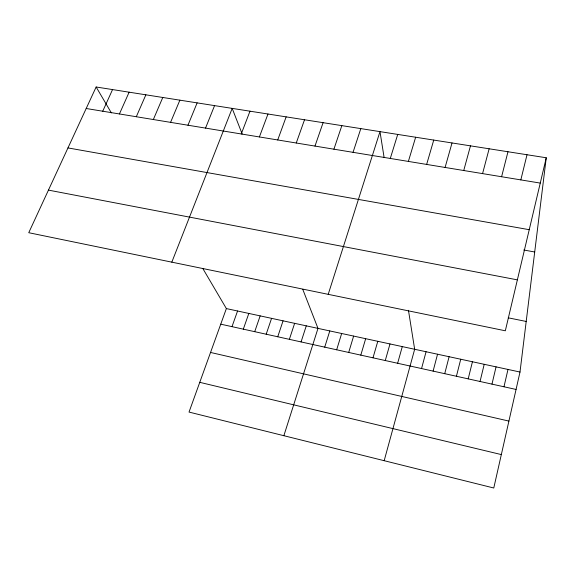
<?xml version="1.0" encoding="UTF-8"?>
<svg xmlns="http://www.w3.org/2000/svg" width="575" height="575" viewBox="0 0 575 575"><rect width="100%" height="100%" fill="white"/><g stroke="black" fill="none" stroke-linecap="round" stroke-linejoin="round"><path stroke-width="0.86" d="M202.795 268.475L226.37 308.581L189.031 412.074L493.774 488.003L520.001 372.039L546.25 157.766L96.14 86.998L28.75 232.71L505.324 330.79L546.25 157.766M503.98 386.774L507.991 369.445M491.977 384.122L496.06 366.864M480.046 381.484L484.207 364.306M520.828 179.896L527.016 154.74M468.201 378.868L472.434 361.761M456.428 376.266L460.733 359.231M501.601 176.741L507.977 151.75M444.727 373.678L449.104 356.716M433.104 371.112L437.546 354.222M482.569 173.614L489.138 148.788M421.554 368.553L426.068 351.742M384.179 460.697L414.661 349.277L408.458 310.32M463.738 170.516L470.479 145.856M397.634 363.271L402.284 346.603M445.093 167.454L452.022 142.952M385.272 360.532L389.994 343.943M372.995 357.822L377.789 341.306M426.643 164.421L433.737 140.077M360.805 355.127L365.671 338.689M348.694 352.453L353.625 336.088M408.372 161.424L415.646 137.231M336.662 349.794L341.665 333.5M390.288 158.456L397.728 134.413M324.724 347.149L329.791 330.934M283.863 435.706L317.989 328.382L302.759 289.326M328.21 294.342L379.989 131.625L384.129 157.607M301.07 341.924L306.267 325.853M289.369 339.336L294.63 323.337M353.043 152.332L360.82 128.613M277.739 336.763L283.065 320.836M333.91 149.191L341.852 125.63M266.189 334.212L271.572 318.349M254.718 331.674L260.159 315.883M314.978 146.079L323.092 122.676M243.318 329.159L248.824 313.433M296.254 143.002L304.527 119.758M231.998 326.658L237.561 311.003M277.725 139.962L286.156 116.869M259.39 136.951L267.979 114.015M241.248 133.968L249.988 111.183M171.817 262.157L232.185 108.388L242.168 133.975M205.541 128.103L214.568 105.62M187.96 125.213L197.132 102.875M170.567 122.36L179.874 100.165M153.345 119.528L162.782 97.477M136.304 116.732L145.87 94.817M119.427 113.958L129.131 92.187M102.731 111.219L112.556 89.578M86.2 108.503L540.263 183.087M67.965 147.919L529.237 229.698M523.724 249.988L534.707 251.994M48.451 190.117L517.371 279.867M508.235 317.824L526.197 321.454M226.37 308.581L520.001 372.039M220.75 324.171L516.062 389.448M210.543 352.453L508.911 421.087M199.762 382.332L501.335 454.581M96.14 86.998L111.37 112.901"/></g></svg>
